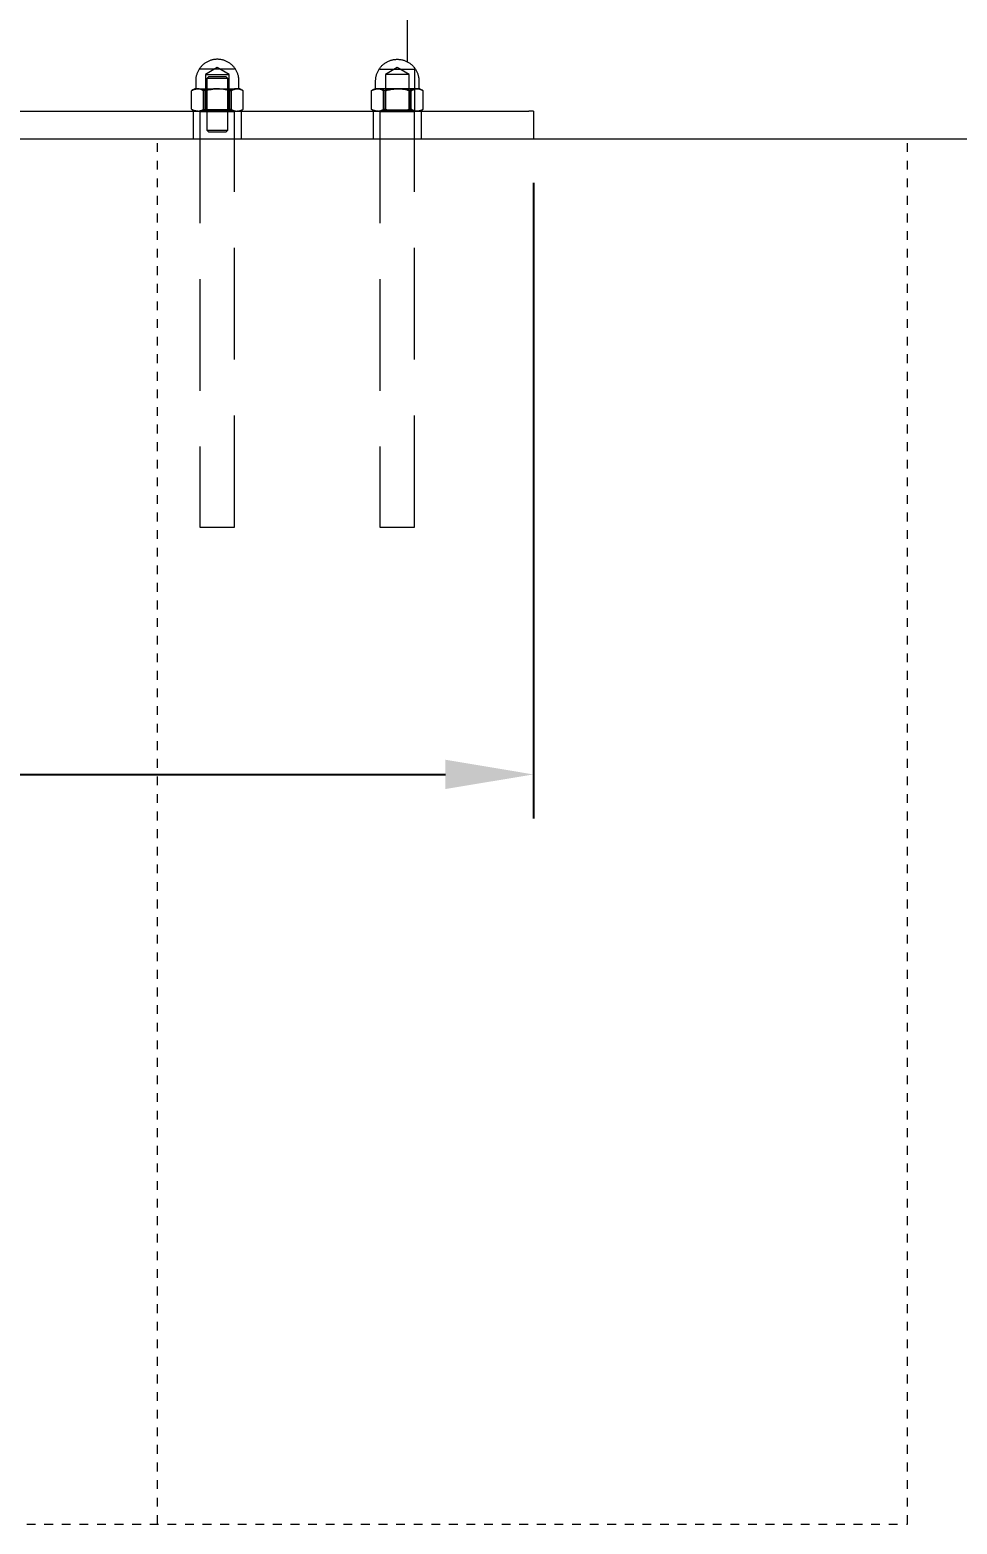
# Model space of a CAD drawing. Header units: inches. Extents: x -6 to 195, y -3 to 126.
# Drawn here: x 76.83 to 87.37, y 92.88 to 109.87 of the extents above; entities that cross this region are included whole.
import ezdxf

# ---------------------------------------------------------------- set-up
doc = ezdxf.new("R2010")
doc.units = ezdxf.units.IN
doc.linetypes.add('HIDDEN', pattern=[1.905, 1.27, -0.635])
for name, color, linetype, lineweight in [('ZANO_R', 7, 'Continuous', 0), ('ZANO_R_przerywana', 250, 'HIDDEN', 0), ('ZANO_W', 1, 'Continuous', 0)]:
    doc.layers.add(name, color=color, linetype=linetype, lineweight=lineweight)
doc.styles.get("Standard").update_dxf_attribs({"font": 'arial.ttf'})
doc.dimstyles.new('amerykanie', dxfattribs={"dimtxt": 50, "dimasz": 50, "dimexe": 0.5, "dimexo": 0.5, "dimgap": 1, "dimtad": 1, "dimdec": 0, "dimzin": 0, "dimlunit": 5, "dimtxsty": 'Standard', "dimcen": 0.09, "dimclrd": 1, "dimclre": 1, "dimclrt": 1, "dimazin": 0, "dimtfac": 1, "dimtdec": 0, "dimtmove": 0, "dimatfit": 3, "dimfxl": 1, "dimtzin": 0, "dimarcsym": 1})

# ---------------------------------------------------------------- blocks, each defined once
blk = doc.blocks.new('*D377')
at = {"layer": 'ZANO_W', "color": 1, "lineweight": -2}
for p, q in [((2.714, 108.132), (2.714, 100.907)), ((82.554, 108.132), (82.554, 100.907)), ((3.714, 101.407), (81.554, 101.407))]:
    blk.add_line(p, q, dxfattribs=at)
at = {"layer": 'ZANO_W', "color": 1}
for points in [[(3.714, 101.574), (3.714, 101.241), (2.714, 101.407)], [(81.554, 101.241), (81.554, 101.574), (82.554, 101.407)]]:
    blk.add_solid(points, dxfattribs=at)
at = {"layer": 'ZANO_W', "color": 1, "insert": (42.634, 102.748), "char_height": 1.625, "attachment_point": 5}
blk.add_mtext('79 13/16', dxfattribs=at)

msp = doc.modelspace()

# ---------------------------------------------------------------- linework, layer by layer
at = {"layer": 'ZANO_R'}
for p, q in [((81.12451, 109.50719), (81.12451, 124.45853)), ((80.78441, 109.39688), (80.78815, 109.40441)), ((80.78815, 109.40441), (80.79214, 109.4118)), ((80.79214, 109.4118), (80.79638, 109.41905)), ((80.79638, 109.41905), (80.80087, 109.42616)), ((80.80087, 109.42616), (80.8056, 109.4331)), ((80.8056, 109.4331), (80.81056, 109.43988)), ((80.81056, 109.43988), (80.81575, 109.44649)), ((80.81575, 109.44649), (80.82116, 109.45292)), ((80.82116, 109.45292), (80.82679, 109.45915)), ((80.82679, 109.45915), (80.83263, 109.46519)), ((80.83263, 109.46519), (80.83867, 109.47103)), ((80.83867, 109.47103), (80.84491, 109.47666)), ((80.84491, 109.47666), (80.85134, 109.48208)), ((80.85134, 109.48208), (80.85794, 109.48727)), ((80.85794, 109.48727), (80.86472, 109.49223)), ((80.86472, 109.49223), (80.87167, 109.49696)), ((80.87167, 109.49696), (80.87877, 109.50144)), ((80.87877, 109.50144), (80.88603, 109.50569)), ((80.88603, 109.50569), (80.89342, 109.50968)), ((80.89342, 109.50968), (80.90094, 109.51341)), ((80.90094, 109.51341), (80.90859, 109.51689)), ((80.90859, 109.51689), (80.91636, 109.52011)), ((80.91636, 109.52011), (80.92422, 109.52306)), ((80.92422, 109.52306), (80.93219, 109.52574)), ((80.93219, 109.52574), (80.94024, 109.52814)), ((80.94024, 109.52814), (80.94837, 109.53027)), ((80.94837, 109.53027), (80.95656, 109.53212)), ((80.95656, 109.53212), (80.96482, 109.53369)), ((80.96482, 109.53369), (80.97312, 109.53497)), ((80.97312, 109.53497), (80.98146, 109.53597)), ((80.98146, 109.53597), (80.98983, 109.53669)), ((80.98983, 109.53669), (80.99822, 109.53712)), ((80.99822, 109.53712), (81.00662, 109.53726)), ((81.00662, 109.53726), (81.01503, 109.53712)), ((81.01503, 109.53712), (81.02342, 109.53669)), ((81.02342, 109.53669), (81.03179, 109.53597)), ((81.03179, 109.53597), (81.04013, 109.53497)), ((81.04013, 109.53497), (81.04843, 109.53369)), ((81.04843, 109.53369), (81.05669, 109.53212)), ((81.05669, 109.53212), (81.06488, 109.53027)), ((81.06488, 109.53027), (81.07301, 109.52814)), ((81.07301, 109.52814), (81.08106, 109.52574)), ((81.08106, 109.52574), (81.08903, 109.52306)), ((81.08903, 109.52306), (81.09689, 109.52011)), ((81.09689, 109.52011), (81.10466, 109.51689)), ((81.10466, 109.51689), (81.1123, 109.51341)), ((81.1123, 109.51341), (81.11983, 109.50968)), ((81.11983, 109.50968), (81.12722, 109.50569)), ((81.12722, 109.50569), (81.13448, 109.50144)), ((81.13448, 109.50144), (81.14158, 109.49696)), ((81.14158, 109.49696), (81.14852, 109.49223)), ((81.14852, 109.49223), (81.1553, 109.48727)), ((81.1553, 109.48727), (81.16191, 109.48208)), ((81.16191, 109.48208), (81.16834, 109.47666)), ((81.16834, 109.47666), (81.17458, 109.47103)), ((81.17458, 109.47103), (81.18062, 109.46519)), ((81.18062, 109.46519), (81.18646, 109.45915)), ((81.18646, 109.45915), (81.19209, 109.45292)), ((81.19209, 109.45292), (81.1975, 109.44649)), ((81.1975, 109.44649), (81.20269, 109.43988)), ((81.20269, 109.43988), (81.20765, 109.4331)), ((81.20765, 109.4331), (81.21238, 109.42616)), ((81.21238, 109.42616), (81.21687, 109.41905)), ((81.21687, 109.41905), (81.22111, 109.4118)), ((81.22111, 109.4118), (81.2251, 109.40441)), ((81.2251, 109.40441), (81.22884, 109.39688)), ((80.76056, 109.2912), (80.76071, 109.2996)), ((80.76056, 109.20734), (80.76056, 109.2912)), ((80.76071, 109.2996), (80.76114, 109.30799)), ((80.76114, 109.30799), (80.76185, 109.31637)), ((80.76185, 109.31637), (80.76285, 109.32471)), ((80.76285, 109.32471), (80.76414, 109.33301)), ((80.76414, 109.33301), (80.76571, 109.34126)), ((80.76571, 109.34126), (80.76756, 109.34946)), ((80.76756, 109.34946), (80.76969, 109.35759)), ((80.76969, 109.35759), (80.77209, 109.36564)), ((80.77209, 109.36564), (80.77477, 109.3736)), ((80.77477, 109.3736), (80.77772, 109.38147)), ((80.77772, 109.38147), (80.78093, 109.38923)), ((80.78093, 109.38923), (80.78441, 109.39688)), ((81.22884, 109.39688), (81.23232, 109.38923)), ((81.23232, 109.38923), (81.23553, 109.38147)), ((81.23553, 109.38147), (81.23848, 109.3736)), ((81.23848, 109.3736), (81.24116, 109.36564)), ((81.24116, 109.36564), (81.24356, 109.35759)), ((81.24356, 109.35759), (81.24569, 109.34946)), ((81.24569, 109.34946), (81.24754, 109.34126)), ((81.24754, 109.34126), (81.24911, 109.33301)), ((81.24911, 109.33301), (81.2504, 109.32471)), ((81.2504, 109.32471), (81.2514, 109.31637)), ((81.2514, 109.31637), (81.25211, 109.30799)), ((81.25211, 109.30799), (81.25254, 109.2996)), ((81.25254, 109.2996), (81.25269, 109.2912)), ((81.25269, 109.2912), (81.25269, 109.20734)), ((80.71756, 109.18348), (80.71137, 109.17976)), ((80.71137, 109.17976), (80.71618, 109.18249)), ((80.71137, 109.17976), (80.71137, 108.96957)), ((80.71618, 109.18249), (80.72108, 109.18506)), ((80.71756, 109.18348), (80.75072, 109.20262)), ((80.72108, 109.18506), (80.72607, 109.18747)), ((80.72607, 109.18747), (80.73113, 109.1897)), ((80.73113, 109.1897), (80.73627, 109.19177)), ((80.73627, 109.19177), (80.74147, 109.19366)), ((80.74147, 109.19366), (80.74673, 109.19538)), ((80.74673, 109.19538), (80.75205, 109.19692)), ((80.78801, 109.20262), (80.75072, 109.20262)), ((80.75205, 109.19692), (80.75742, 109.19828)), ((80.75617, 109.20268), (80.76056, 109.20734)), ((80.75742, 109.19828), (80.76282, 109.19946)), ((80.76282, 109.19946), (80.76827, 109.20046)), ((80.76827, 109.20046), (80.77374, 109.20127)), ((80.77374, 109.20127), (80.77924, 109.20191)), ((80.77924, 109.20191), (80.78476, 109.20235)), ((80.78476, 109.20235), (80.79029, 109.20262)), ((80.79029, 109.20262), (80.79582, 109.20235)), ((81.01253, 109.20262), (80.79468, 109.20262)), ((80.79582, 109.20235), (80.80134, 109.20191)), ((80.80134, 109.20191), (80.80683, 109.20127)), ((80.80683, 109.20127), (80.81231, 109.20046)), ((80.81231, 109.20046), (80.81775, 109.19946)), ((80.81775, 109.19946), (80.82316, 109.19828)), ((80.82316, 109.19828), (80.82853, 109.19691)), ((80.82853, 109.19691), (80.83384, 109.19537)), ((80.83384, 109.19537), (80.83911, 109.19366)), ((80.83911, 109.19366), (80.84431, 109.19177)), ((80.84431, 109.19177), (80.84944, 109.1897)), ((80.84944, 109.1897), (80.85451, 109.18747)), ((80.85451, 109.18747), (80.85949, 109.18506)), ((80.85949, 109.18506), (80.8644, 109.18249)), ((80.8644, 109.18249), (80.86921, 109.17976)), ((80.86921, 109.17976), (80.88522, 109.18437)), ((80.86921, 108.96957), (80.86921, 109.17976)), ((80.88522, 109.18437), (80.90136, 109.18846)), ((80.90136, 109.18846), (80.91762, 109.19205)), ((80.91762, 109.19205), (80.93399, 109.19511)), ((80.93399, 109.19511), (80.95045, 109.19766)), ((80.95045, 109.19766), (80.96698, 109.19969)), ((80.96698, 109.19969), (80.98357, 109.20119)), ((80.98357, 109.20119), (81.00019, 109.20217)), ((81.00019, 109.20217), (81.01684, 109.20262)), ((81.01684, 109.20262), (81.03349, 109.20217)), ((81.23058, 109.20262), (81.02492, 109.20262)), ((81.03349, 109.20217), (81.05012, 109.20119)), ((81.05012, 109.20119), (81.0667, 109.19969)), ((81.0667, 109.19969), (81.08323, 109.19767)), ((81.08323, 109.19767), (81.09969, 109.19512)), ((81.09969, 109.19512), (81.11606, 109.19205)), ((81.11606, 109.19205), (81.13232, 109.18847)), ((81.13232, 109.18847), (81.14847, 109.18437)), ((81.14847, 109.18437), (81.16447, 109.17976)), ((81.16447, 109.17976), (81.16807, 109.18215)), ((81.16447, 108.96957), (81.16447, 109.17976)), ((81.16807, 109.18215), (81.17174, 109.18441)), ((81.17174, 109.18441), (81.17549, 109.18656)), ((81.17549, 109.18656), (81.1793, 109.18857)), ((81.1793, 109.18857), (81.18318, 109.19046)), ((81.18318, 109.19046), (81.18712, 109.19223)), ((81.18712, 109.19223), (81.19112, 109.19386)), ((81.19112, 109.19386), (81.19517, 109.19535)), ((81.19517, 109.19535), (81.19926, 109.19671)), ((81.19926, 109.19671), (81.2034, 109.19794)), ((81.2034, 109.19794), (81.20757, 109.19903)), ((81.20757, 109.19903), (81.21178, 109.19998)), ((81.21178, 109.19998), (81.21602, 109.20079)), ((81.21602, 109.20079), (81.22029, 109.20146)), ((81.22029, 109.20146), (81.22457, 109.20199)), ((81.22457, 109.20199), (81.22887, 109.20237)), ((81.22887, 109.20237), (81.23318, 109.20262)), ((81.23318, 109.20262), (81.23749, 109.20237)), ((81.256, 109.20262), (81.2368, 109.20262)), ((81.23749, 109.20237), (81.24178, 109.20199)), ((81.24178, 109.20199), (81.24607, 109.20146)), ((81.24607, 109.20146), (81.25033, 109.20079)), ((81.25033, 109.20079), (81.25457, 109.19998)), ((81.25269, 109.20734), (81.25711, 109.20268)), ((81.25457, 109.19998), (81.25878, 109.19903)), ((81.26097, 109.20262), (81.256, 109.20262)), ((81.25878, 109.19903), (81.26296, 109.19794)), ((81.26218, 109.20262), (81.26097, 109.20262)), ((81.26246, 109.20262), (81.26218, 109.20262)), ((81.26252, 109.20262), (81.26246, 109.20262)), ((81.26252, 109.20262), (81.26253, 109.20262)), ((81.26253, 109.20262), (81.26252, 109.20262)), ((81.26253, 109.20262), (81.26253, 109.20262)), ((81.26253, 109.20262), (81.26253, 109.20262)), ((81.26253, 109.20262), (81.29346, 109.18476)), ((81.26296, 109.19794), (81.26709, 109.19671)), ((81.26709, 109.19671), (81.27119, 109.19535)), ((81.27119, 109.19535), (81.27524, 109.19385)), ((81.27524, 109.19385), (81.27923, 109.19222)), ((81.27923, 109.19222), (81.28317, 109.19046)), ((81.28317, 109.19046), (81.28705, 109.18857)), ((81.28705, 109.18857), (81.29087, 109.18656)), ((81.29087, 109.18656), (81.29461, 109.18441)), ((81.29461, 109.18441), (81.29829, 109.18215)), ((81.29829, 109.18215), (81.30188, 109.17976)), ((81.30188, 108.96957), (81.30188, 109.17976)), ((74.11143, 108.94671), (82.50229, 108.94671)), ((80.71137, 108.96957), (80.71756, 108.96586)), ((80.71639, 108.96674), (80.71137, 108.96957)), ((80.72151, 108.96408), (80.71639, 108.96674)), ((80.75072, 108.94671), (80.71756, 108.96586)), ((80.72672, 108.9616), (80.72151, 108.96408)), ((80.73201, 108.95929), (80.72672, 108.9616)), ((80.73737, 108.95718), (80.73201, 108.95929)), ((80.74281, 108.95525), (80.73737, 108.95718)), ((80.74831, 108.95351), (80.74281, 108.95525)), ((80.75386, 108.95195), (80.74831, 108.95351)), ((80.75947, 108.9506), (80.75386, 108.95195)), ((80.76512, 108.94943), (80.75947, 108.9506)), ((80.7708, 108.94846), (80.76512, 108.94943)), ((80.77652, 108.94769), (80.7708, 108.94846)), ((80.78226, 108.94711), (80.77652, 108.94769)), ((80.78802, 108.94673), (80.78226, 108.94711)), ((80.80087, 108.94729), (80.79532, 108.94681)), ((80.80641, 108.94795), (80.80087, 108.94729)), ((80.81191, 108.94878), (80.80641, 108.94795)), ((80.81739, 108.9498), (80.81191, 108.94878)), ((80.82283, 108.951), (80.81739, 108.9498)), ((80.82823, 108.95238), (80.82283, 108.951)), ((80.83358, 108.95393), (80.82823, 108.95238)), ((80.83888, 108.95565), (80.83358, 108.95393)), ((80.84411, 108.95755), (80.83888, 108.95565)), ((80.84929, 108.95963), (80.84411, 108.95755)), ((80.85439, 108.96186), (80.84929, 108.95963)), ((80.85941, 108.96427), (80.85439, 108.96186)), ((80.86436, 108.96684), (80.85941, 108.96427)), ((80.86921, 108.96957), (80.86436, 108.96684)), ((80.88676, 108.96456), (80.86921, 108.96957)), ((80.90446, 108.96016), (80.88676, 108.96456)), ((80.92231, 108.95637), (80.90446, 108.96016)), ((80.94027, 108.9532), (80.92231, 108.95637)), ((80.95834, 108.95064), (80.94027, 108.9532)), ((80.97648, 108.94871), (80.95834, 108.95064)), ((80.99468, 108.94741), (80.97648, 108.94871)), ((81.01291, 108.94673), (80.99468, 108.94741)), ((81.03986, 108.94745), (81.02175, 108.94674)), ((81.05793, 108.94877), (81.03986, 108.94745)), ((81.07595, 108.95072), (81.05793, 108.94877)), ((81.09389, 108.95327), (81.07595, 108.95072)), ((81.11173, 108.95644), (81.09389, 108.95327)), ((81.12946, 108.96022), (81.11173, 108.95644)), ((81.14704, 108.96459), (81.12946, 108.96022)), ((81.16447, 108.96957), (81.14704, 108.96459)), ((81.16807, 108.96718), (81.16447, 108.96957)), ((81.17174, 108.96492), (81.16807, 108.96718)), ((81.17549, 108.96278), (81.17174, 108.96492)), ((81.1793, 108.96076), (81.17549, 108.96278)), ((81.18318, 108.95887), (81.1793, 108.96076)), ((81.18712, 108.95711), (81.18318, 108.95887)), ((81.19112, 108.95548), (81.18712, 108.95711)), ((81.19517, 108.95398), (81.19112, 108.95548)), ((81.19926, 108.95262), (81.19517, 108.95398)), ((81.2034, 108.95139), (81.19926, 108.95262)), ((81.20757, 108.9503), (81.2034, 108.95139)), ((81.21178, 108.94935), (81.20757, 108.9503)), ((81.21602, 108.94854), (81.21178, 108.94935)), ((81.22029, 108.94787), (81.21602, 108.94854)), ((81.22457, 108.94734), (81.22029, 108.94787)), ((81.22887, 108.94696), (81.22457, 108.94734)), ((81.23318, 108.94671), (81.22887, 108.94696)), ((81.2394, 108.94706), (81.23494, 108.94673)), ((81.24385, 108.94755), (81.2394, 108.94706)), ((81.24828, 108.94818), (81.24385, 108.94755)), ((81.25268, 108.94897), (81.24828, 108.94818)), ((81.25706, 108.9499), (81.25268, 108.94897)), ((81.2614, 108.95098), (81.25706, 108.9499)), ((81.26571, 108.95221), (81.2614, 108.95098)), ((81.29345, 108.96456), (81.26253, 108.94671)), ((81.26997, 108.95358), (81.26571, 108.95221)), ((81.27418, 108.9551), (81.26997, 108.95358)), ((81.27834, 108.95676), (81.27418, 108.9551)), ((81.28243, 108.95856), (81.27834, 108.95676)), ((81.28647, 108.96049), (81.28243, 108.95856)), ((81.29044, 108.96256), (81.28647, 108.96049)), ((81.29433, 108.96477), (81.29044, 108.96256)), ((81.29815, 108.96711), (81.29433, 108.96477)), ((81.30188, 108.96957), (81.29815, 108.96711)), ((82.54041, 108.94671), (82.50229, 108.94671)), ((82.55077, 108.94671), (82.54041, 108.94671)), ((82.55334, 108.94671), (82.55077, 108.94671)), ((82.55393, 108.94671), (82.55334, 108.94671)), ((82.55404, 108.94671), (82.55393, 108.94671)), ((82.55404, 108.94671), (82.55405, 108.94671)), ((82.55405, 108.94671), (82.55404, 108.94671)), ((82.55405, 108.94671), (82.55405, 108.94671)), ((82.55405, 108.94671), (82.55405, 108.94671)), ((82.55405, 108.94671), (82.55405, 108.63175)), ((74.99373, 108.63175), (86.80475, 108.63175))]:
    msp.add_line(p, q, dxfattribs=at)
msp.add_lwpolyline([(-5.57761, 108.63175), (188.97026, 108.63175)], dxfattribs=at)
at = {"layer": 'ZANO_R_przerywana'}
for p, q in [((78.74242, 109.40441), (78.73868, 109.39688)), ((78.74641, 109.4118), (78.74242, 109.40441)), ((78.75065, 109.41905), (78.74641, 109.4118)), ((78.75514, 109.42616), (78.75065, 109.41905)), ((78.75987, 109.4331), (78.75514, 109.42616)), ((78.76483, 109.43988), (78.75987, 109.4331)), ((78.8303, 109.42593), (78.76405, 109.42593)), ((78.77002, 109.44649), (78.76483, 109.43988)), ((78.77543, 109.45292), (78.77002, 109.44649)), ((78.78106, 109.45915), (78.77543, 109.45292)), ((78.7869, 109.46519), (78.78106, 109.45915)), ((78.79294, 109.47103), (78.7869, 109.46519)), ((78.79918, 109.47666), (78.79294, 109.47103)), ((78.80561, 109.48208), (78.79918, 109.47666)), ((78.81221, 109.48727), (78.80561, 109.48208)), ((78.819, 109.49223), (78.81221, 109.48727)), ((78.82594, 109.49696), (78.819, 109.49223)), ((78.83304, 109.50144), (78.82594, 109.49696)), ((78.96089, 109.44447), (78.82713, 109.36409)), ((79.15774, 109.42593), (78.8303, 109.42593)), ((78.8403, 109.50569), (78.83304, 109.50144)), ((78.84769, 109.50968), (78.8403, 109.50569)), ((78.85521, 109.51341), (78.84769, 109.50968)), ((78.86286, 109.51689), (78.85521, 109.51341)), ((78.87063, 109.52011), (78.86286, 109.51689)), ((78.87849, 109.52306), (78.87063, 109.52011)), ((78.88646, 109.52574), (78.87849, 109.52306)), ((78.89451, 109.52814), (78.88646, 109.52574)), ((78.90264, 109.53027), (78.89451, 109.52814)), ((78.91083, 109.53212), (78.90264, 109.53027)), ((78.91909, 109.53369), (78.91083, 109.53212)), ((78.92739, 109.53497), (78.91909, 109.53369)), ((78.93573, 109.53597), (78.92739, 109.53497)), ((78.9441, 109.53669), (78.93573, 109.53597)), ((78.95249, 109.53712), (78.9441, 109.53669)), ((78.96089, 109.53726), (78.95249, 109.53712)), ((78.9693, 109.53712), (78.96089, 109.53726)), ((79.09466, 109.36409), (78.96089, 109.44447)), ((78.97769, 109.53669), (78.9693, 109.53712)), ((78.98606, 109.53597), (78.97769, 109.53669)), ((78.9944, 109.53497), (78.98606, 109.53597)), ((79.0027, 109.53369), (78.9944, 109.53497)), ((79.01096, 109.53212), (79.0027, 109.53369)), ((79.01915, 109.53027), (79.01096, 109.53212)), ((79.02728, 109.52814), (79.01915, 109.53027)), ((79.03533, 109.52574), (79.02728, 109.52814)), ((79.0433, 109.52306), (79.03533, 109.52574)), ((79.05116, 109.52011), (79.0433, 109.52306)), ((79.05893, 109.51689), (79.05116, 109.52011)), ((79.06657, 109.51341), (79.05893, 109.51689)), ((79.0741, 109.50968), (79.06657, 109.51341)), ((79.08149, 109.50569), (79.0741, 109.50968)), ((79.08875, 109.50144), (79.08149, 109.50569)), ((79.09585, 109.49696), (79.08875, 109.50144)), ((79.10279, 109.49223), (79.09585, 109.49696)), ((79.10958, 109.48727), (79.10279, 109.49223)), ((79.11618, 109.48208), (79.10958, 109.48727)), ((79.12261, 109.47666), (79.11618, 109.48208)), ((79.12885, 109.47103), (79.12261, 109.47666)), ((79.13489, 109.46519), (79.12885, 109.47103)), ((79.14073, 109.45915), (79.13489, 109.46519)), ((79.14636, 109.45292), (79.14073, 109.45915)), ((79.15177, 109.44649), (79.14636, 109.45292)), ((79.15696, 109.43988), (79.15177, 109.44649)), ((79.16192, 109.4331), (79.15696, 109.43988)), ((79.16665, 109.42616), (79.16192, 109.4331)), ((79.17114, 109.41905), (79.16665, 109.42616)), ((79.17538, 109.4118), (79.17114, 109.41905)), ((79.17937, 109.40441), (79.17538, 109.4118)), ((79.18311, 109.39688), (79.17937, 109.40441)), ((80.80978, 109.42593), (80.80977, 109.42593)), ((80.80977, 109.42593), (80.80982, 109.42593)), ((80.80981, 109.42593), (80.80978, 109.42593)), ((80.80978, 109.42593), (80.80978, 109.42593)), ((80.80982, 109.42593), (80.81013, 109.42593)), ((80.81013, 109.42593), (80.81169, 109.42593)), ((80.81169, 109.42593), (80.81869, 109.42593)), ((80.81869, 109.42593), (80.84774, 109.42593)), ((80.84774, 109.42593), (80.94437, 109.42593)), ((81.00662, 109.44447), (80.87284, 109.36408)), ((80.94437, 109.42593), (81.20344, 109.42593)), ((81.1404, 109.36408), (81.00662, 109.44447)), ((81.20282, 109.43971), (81.20282, 108.94671)), ((78.71498, 109.2996), (78.71483, 109.2912)), ((78.71483, 109.2912), (78.71483, 109.20734)), ((78.71541, 109.30799), (78.71498, 109.2996)), ((78.71612, 109.31637), (78.71541, 109.30799)), ((78.71712, 109.32471), (78.71612, 109.31637)), ((78.71841, 109.33301), (78.71712, 109.32471)), ((78.71998, 109.34126), (78.71841, 109.33301)), ((78.72183, 109.34946), (78.71998, 109.34126)), ((78.72396, 109.35759), (78.72183, 109.34946)), ((78.72636, 109.36564), (78.72396, 109.35759)), ((78.72904, 109.3736), (78.72636, 109.36564)), ((78.73199, 109.38147), (78.72904, 109.3736)), ((78.7352, 109.38923), (78.73199, 109.38147)), ((78.73868, 109.39688), (78.7352, 109.38923)), ((78.82704, 109.36404), (78.82704, 108.96425)), ((78.82704, 109.36404), (78.84239, 109.36404)), ((78.84239, 109.36404), (79.09475, 109.36404)), ((78.84278, 109.31858), (78.84278, 108.73232)), ((78.86462, 109.34041), (78.84279, 109.31858)), ((78.90184, 109.31858), (78.84279, 109.31858)), ((78.86462, 109.34041), (78.91276, 109.34041)), ((79.079, 109.31858), (78.90184, 109.31858)), ((78.91276, 109.34041), (79.05717, 109.34041)), ((79.079, 109.31858), (79.05717, 109.34041)), ((79.07901, 108.73232), (79.07901, 109.31858)), ((79.09475, 108.96425), (79.09475, 109.36404)), ((79.09475, 109.36404), (79.09475, 109.36404)), ((79.18659, 109.38923), (79.18311, 109.39688)), ((79.1898, 109.38147), (79.18659, 109.38923)), ((79.19275, 109.3736), (79.1898, 109.38147)), ((79.19543, 109.36564), (79.19275, 109.3736)), ((79.19783, 109.35759), (79.19543, 109.36564)), ((79.19996, 109.34946), (79.19783, 109.35759)), ((79.20181, 109.34126), (79.19996, 109.34946)), ((79.20338, 109.33301), (79.20181, 109.34126)), ((79.20467, 109.32471), (79.20338, 109.33301)), ((79.20567, 109.31637), (79.20467, 109.32471)), ((79.20638, 109.30799), (79.20567, 109.31637)), ((79.20681, 109.2996), (79.20638, 109.30799)), ((79.20696, 109.2912), (79.20681, 109.2996)), ((79.20696, 109.20734), (79.20696, 109.2912)), ((80.87277, 109.36404), (80.87277, 108.96425)), ((80.87277, 109.36404), (80.87277, 109.36404)), ((81.01197, 109.36404), (80.87277, 109.36404)), ((81.14048, 109.36404), (81.01197, 109.36404)), ((81.14048, 108.96425), (81.14048, 109.36404)), ((78.66564, 109.17976), (78.67082, 109.18266)), ((78.66923, 109.18215), (78.66564, 109.17976)), ((78.66564, 108.96957), (78.66564, 109.17976)), ((78.67291, 109.18441), (78.66923, 109.18215)), ((78.67082, 109.18266), (78.67609, 109.18538)), ((78.67665, 109.18656), (78.67291, 109.18441)), ((78.70499, 109.20262), (78.67406, 109.18476)), ((78.67609, 109.18538), (78.68146, 109.18791)), ((78.68047, 109.18858), (78.67665, 109.18656)), ((78.68435, 109.19047), (78.68047, 109.18858)), ((78.68146, 109.18791), (78.68692, 109.19026)), ((78.68829, 109.19223), (78.68435, 109.19047)), ((78.68692, 109.19026), (78.69245, 109.19241)), ((78.69228, 109.19386), (78.68829, 109.19223)), ((78.69633, 109.19535), (78.69228, 109.19386)), ((78.69245, 109.19241), (78.69805, 109.19437)), ((78.70042, 109.19672), (78.69633, 109.19535)), ((78.69805, 109.19437), (78.70372, 109.19613)), ((78.70456, 109.19794), (78.70042, 109.19672)), ((78.70372, 109.19613), (78.70945, 109.1977)), ((78.70874, 109.19903), (78.70456, 109.19794)), ((78.70499, 109.20262), (78.70499, 109.20262)), ((78.70499, 109.20262), (78.70499, 109.20262)), ((78.70499, 109.20262), (78.70499, 109.20262)), ((78.70499, 109.20262), (78.705, 109.20262)), ((78.705, 109.20262), (78.70505, 109.20262)), ((78.70505, 109.20262), (78.70533, 109.20262)), ((78.70533, 109.20262), (78.70653, 109.20262)), ((78.70653, 109.20262), (78.71144, 109.20262)), ((78.71295, 109.19998), (78.70874, 109.19903)), ((78.70945, 109.1977), (78.71523, 109.19906)), ((78.71066, 109.20271), (78.7105, 109.20269)), ((78.71081, 109.20272), (78.71066, 109.20271)), ((78.71097, 109.20275), (78.71081, 109.20272)), ((78.71113, 109.20278), (78.71097, 109.20275)), ((78.71128, 109.20281), (78.71113, 109.20278)), ((78.71144, 109.20285), (78.71128, 109.20281)), ((78.71159, 109.2029), (78.71144, 109.20285)), ((78.71144, 109.20262), (78.73041, 109.20262)), ((78.71174, 109.20295), (78.71159, 109.2029)), ((78.71189, 109.203), (78.71174, 109.20295)), ((78.71204, 109.20306), (78.71189, 109.203)), ((78.71218, 109.20313), (78.71204, 109.20306)), ((78.71233, 109.2032), (78.71218, 109.20313)), ((78.71247, 109.20327), (78.71233, 109.2032)), ((78.71261, 109.20335), (78.71247, 109.20327)), ((78.71274, 109.20344), (78.71261, 109.20335)), ((78.71287, 109.20353), (78.71274, 109.20344)), ((78.713, 109.20362), (78.71287, 109.20353)), ((78.71719, 109.20079), (78.71295, 109.19998)), ((78.71313, 109.20372), (78.713, 109.20362)), ((78.71325, 109.20382), (78.71313, 109.20372)), ((78.71337, 109.20393), (78.71325, 109.20382)), ((78.71348, 109.20404), (78.71337, 109.20393)), ((78.71359, 109.20415), (78.71348, 109.20404)), ((78.7137, 109.20427), (78.71359, 109.20415)), ((78.7138, 109.2044), (78.7137, 109.20427)), ((78.7139, 109.20452), (78.7138, 109.2044)), ((78.71399, 109.20465), (78.7139, 109.20452)), ((78.71408, 109.20478), (78.71399, 109.20465)), ((78.71417, 109.20492), (78.71408, 109.20478)), ((78.71425, 109.20505), (78.71417, 109.20492)), ((78.71432, 109.20519), (78.71425, 109.20505)), ((78.71439, 109.20534), (78.71432, 109.20519)), ((78.71446, 109.20548), (78.71439, 109.20534)), ((78.71452, 109.20563), (78.71446, 109.20548)), ((78.71457, 109.20578), (78.71452, 109.20563)), ((78.71462, 109.20593), (78.71457, 109.20578)), ((78.71467, 109.20608), (78.71462, 109.20593)), ((78.71471, 109.20624), (78.71467, 109.20608)), ((78.71474, 109.20639), (78.71471, 109.20624)), ((78.71477, 109.20655), (78.71474, 109.20639)), ((78.71479, 109.20671), (78.71477, 109.20655)), ((78.71481, 109.20687), (78.71479, 109.20671)), ((78.71482, 109.20702), (78.71481, 109.20687)), ((78.71483, 109.20718), (78.71482, 109.20702)), ((78.71483, 109.20734), (78.71483, 109.20718)), ((78.71523, 109.19906), (78.72105, 109.20022)), ((78.72145, 109.20146), (78.71719, 109.20079)), ((78.72105, 109.20022), (78.72691, 109.20118)), ((78.72573, 109.20199), (78.72145, 109.20146)), ((78.73003, 109.20238), (78.72573, 109.20199)), ((78.72691, 109.20118), (78.7328, 109.20193)), ((78.73434, 109.20262), (78.73003, 109.20238)), ((78.7328, 109.20193), (78.73871, 109.20248)), ((78.73865, 109.20237), (78.73434, 109.20262)), ((78.73634, 109.20262), (78.94266, 109.20262)), ((78.74295, 109.20199), (78.73865, 109.20237)), ((78.73952, 109.20252), (78.74038, 109.20255)), ((78.74723, 109.20146), (78.74295, 109.20199)), ((78.7515, 109.20079), (78.74723, 109.20146)), ((78.74895, 109.20254), (78.75455, 109.20209)), ((78.75573, 109.19998), (78.7515, 109.20079)), ((78.75455, 109.20209), (78.76013, 109.20145)), ((78.75994, 109.19903), (78.75573, 109.19998)), ((78.76412, 109.19794), (78.75994, 109.19903)), ((78.76013, 109.20145), (78.76569, 109.20063)), ((78.76826, 109.19671), (78.76412, 109.19794)), ((78.76569, 109.20063), (78.77121, 109.19962)), ((78.77235, 109.19535), (78.76826, 109.19671)), ((78.77121, 109.19962), (78.7767, 109.19843)), ((78.7764, 109.19385), (78.77235, 109.19535)), ((78.7804, 109.19222), (78.7764, 109.19385)), ((78.7767, 109.19843), (78.78215, 109.19706)), ((78.78434, 109.19046), (78.7804, 109.19222)), ((78.78215, 109.19706), (78.78755, 109.1955)), ((78.78822, 109.18857), (78.78434, 109.19046)), ((78.78755, 109.1955), (78.79289, 109.19377)), ((78.79203, 109.18655), (78.78822, 109.18857)), ((78.79578, 109.18441), (78.79203, 109.18655)), ((78.79289, 109.19377), (78.79817, 109.19186)), ((78.79945, 109.18215), (78.79578, 109.18441)), ((78.79817, 109.19186), (78.80339, 109.18978)), ((78.80305, 109.17976), (78.79945, 109.18215)), ((78.81905, 109.18437), (78.80305, 109.17976)), ((78.80305, 108.96957), (78.80305, 109.17976)), ((78.80339, 109.18978), (78.80854, 109.18753)), ((78.80854, 109.18753), (78.8136, 109.18511)), ((78.8136, 109.18511), (78.81859, 109.18252)), ((78.81859, 109.18252), (78.82348, 109.17976)), ((78.8352, 109.18846), (78.81905, 109.18437)), ((78.82348, 109.17976), (78.84017, 109.18453)), ((78.82348, 108.96957), (78.82348, 109.17976)), ((78.85146, 109.19205), (78.8352, 109.18846)), ((78.84017, 109.18453), (78.85701, 109.18875)), ((78.86783, 109.19512), (78.85146, 109.19205)), ((78.85701, 109.18875), (78.87398, 109.19242)), ((78.88429, 109.19766), (78.86783, 109.19512)), ((78.87398, 109.19242), (78.89105, 109.19555)), ((78.90082, 109.19969), (78.88429, 109.19766)), ((78.89105, 109.19555), (78.90822, 109.19812)), ((78.9174, 109.20119), (78.90082, 109.19969)), ((78.90822, 109.19812), (78.92546, 109.20013)), ((78.93403, 109.20217), (78.9174, 109.20119)), ((78.92546, 109.20013), (78.94276, 109.20159)), ((78.95068, 109.20262), (78.93403, 109.20217)), ((78.94276, 109.20159), (78.9601, 109.20248)), ((78.96733, 109.20217), (78.95068, 109.20262)), ((78.95499, 109.20262), (79.17284, 109.20262)), ((78.96169, 109.20252), (78.96309, 109.20255)), ((78.98395, 109.20119), (78.96733, 109.20217)), ((78.97913, 109.20255), (78.99684, 109.20174)), ((79.00054, 109.19969), (78.98395, 109.20119)), ((78.99684, 109.20174), (79.01452, 109.20035)), ((79.01707, 109.19766), (79.00054, 109.19969)), ((79.01452, 109.20035), (79.03215, 109.19836)), ((79.03353, 109.19512), (79.01707, 109.19766)), ((79.03215, 109.19836), (79.04969, 109.1958)), ((79.0499, 109.19205), (79.03353, 109.19512)), ((79.04969, 109.1958), (79.06715, 109.19265)), ((79.06616, 109.18846), (79.0499, 109.19205)), ((79.0823, 109.18437), (79.06616, 109.18846)), ((79.06715, 109.19265), (79.08448, 109.18893)), ((79.09831, 109.17976), (79.0823, 109.18437)), ((79.08448, 109.18893), (79.10169, 109.18463)), ((79.10312, 109.18249), (79.09831, 109.17976)), ((79.09831, 109.17976), (79.09831, 108.96957)), ((79.10169, 109.18463), (79.11874, 109.17976)), ((79.10802, 109.18506), (79.10312, 109.18249)), ((79.11301, 109.18747), (79.10802, 109.18506)), ((79.11808, 109.1897), (79.11301, 109.18747)), ((79.12321, 109.19177), (79.11808, 109.1897)), ((79.11874, 109.17976), (79.12255, 109.18225)), ((79.11874, 109.17976), (79.11874, 108.96957)), ((79.12255, 109.18225), (79.12643, 109.18461)), ((79.12841, 109.19366), (79.12321, 109.19177)), ((79.12643, 109.18461), (79.1304, 109.18683)), ((79.13368, 109.19537), (79.12841, 109.19366)), ((79.1304, 109.18683), (79.13443, 109.18893)), ((79.13899, 109.19691), (79.13368, 109.19537)), ((79.13443, 109.18893), (79.13854, 109.19088)), ((79.13854, 109.19088), (79.1427, 109.19269)), ((79.14436, 109.19828), (79.13899, 109.19691)), ((79.1427, 109.19269), (79.14693, 109.19437)), ((79.14977, 109.19946), (79.14436, 109.19828)), ((79.14693, 109.19437), (79.15121, 109.1959)), ((79.15521, 109.20046), (79.14977, 109.19946)), ((79.15121, 109.1959), (79.15554, 109.19728)), ((79.16069, 109.20127), (79.15521, 109.20046)), ((79.15554, 109.19728), (79.15991, 109.19852)), ((79.15991, 109.19852), (79.16432, 109.19961)), ((79.16618, 109.20191), (79.16069, 109.20127)), ((79.16432, 109.19961), (79.16877, 109.20056)), ((79.1717, 109.20235), (79.16618, 109.20191)), ((79.16877, 109.20056), (79.17325, 109.20135)), ((79.17723, 109.20262), (79.1717, 109.20235)), ((79.17325, 109.20135), (79.17775, 109.20199)), ((79.18276, 109.20235), (79.17723, 109.20262)), ((79.17775, 109.20199), (79.18227, 109.20248)), ((79.18141, 109.20262), (79.2168, 109.20262)), ((79.18828, 109.20191), (79.18276, 109.20235)), ((79.18309, 109.20252), (79.18541, 109.2026)), ((79.19378, 109.20127), (79.18828, 109.20191)), ((79.19107, 109.20255), (79.19534, 109.20219)), ((79.19925, 109.20046), (79.19378, 109.20127)), ((79.19534, 109.20219), (79.1996, 109.20169)), ((79.20469, 109.19946), (79.19925, 109.20046)), ((79.1996, 109.20169), (79.20384, 109.20105)), ((79.20384, 109.20105), (79.20805, 109.20026)), ((79.2101, 109.19828), (79.20469, 109.19946)), ((79.21135, 109.20268), (79.20696, 109.20734)), ((79.20805, 109.20026), (79.21224, 109.19933)), ((79.21547, 109.19692), (79.2101, 109.19828)), ((79.21224, 109.19933), (79.21639, 109.19825)), ((79.22079, 109.19538), (79.21547, 109.19692)), ((79.21639, 109.19825), (79.2205, 109.19704)), ((79.24996, 109.18348), (79.2168, 109.20262)), ((79.2205, 109.19704), (79.22457, 109.19568)), ((79.22605, 109.19366), (79.22079, 109.19538)), ((79.22457, 109.19568), (79.22859, 109.19419)), ((79.23125, 109.19177), (79.22605, 109.19366)), ((79.22859, 109.19419), (79.23255, 109.19256)), ((79.23639, 109.1897), (79.23125, 109.19177)), ((79.23255, 109.19256), (79.23646, 109.19079)), ((79.24145, 109.18747), (79.23639, 109.1897)), ((79.23646, 109.19079), (79.24031, 109.18889)), ((79.24031, 109.18889), (79.24409, 109.18687)), ((79.24644, 109.18506), (79.24145, 109.18747)), ((79.24409, 109.18687), (79.24779, 109.18471)), ((79.25134, 109.18249), (79.24644, 109.18506)), ((79.24996, 109.18348), (79.25615, 109.17976)), ((79.25615, 109.17976), (79.25134, 109.18249)), ((79.25615, 108.96957), (79.25615, 109.17976)), ((80.7235, 109.1869), (80.71979, 109.18475)), ((80.72727, 109.18892), (80.7235, 109.1869)), ((80.73111, 109.19082), (80.72727, 109.18892)), ((80.73501, 109.19258), (80.73111, 109.19082)), ((80.73898, 109.19421), (80.73501, 109.19258)), ((80.74299, 109.1957), (80.73898, 109.19421)), ((80.74705, 109.19705), (80.74299, 109.1957)), ((80.75116, 109.19826), (80.74705, 109.19705)), ((80.75531, 109.19934), (80.75116, 109.19826)), ((80.75949, 109.20027), (80.75531, 109.19934)), ((80.7637, 109.20106), (80.75949, 109.20027)), ((80.76793, 109.2017), (80.7637, 109.20106)), ((80.77218, 109.2022), (80.76793, 109.2017)), ((80.77645, 109.20255), (80.77218, 109.2022)), ((80.78445, 109.20252), (80.78391, 109.20254)), ((80.78977, 109.20199), (80.78525, 109.20248)), ((80.79427, 109.20135), (80.78977, 109.20199)), ((80.79875, 109.20056), (80.79427, 109.20135)), ((80.80319, 109.19961), (80.79875, 109.20056)), ((80.80761, 109.19852), (80.80319, 109.19961)), ((80.81198, 109.19728), (80.80761, 109.19852)), ((80.81631, 109.1959), (80.81198, 109.19728)), ((80.82059, 109.19437), (80.81631, 109.1959)), ((80.82482, 109.19269), (80.82059, 109.19437)), ((80.82898, 109.19088), (80.82482, 109.19269)), ((80.83309, 109.18892), (80.82898, 109.19088)), ((80.83712, 109.18683), (80.83309, 109.18892)), ((80.84109, 109.18461), (80.83712, 109.18683)), ((80.84497, 109.18225), (80.84109, 109.18461)), ((80.84878, 109.17976), (80.84497, 109.18225)), ((80.86583, 109.18463), (80.84878, 109.17976)), ((80.84878, 108.96957), (80.84878, 109.17976)), ((80.88304, 109.18893), (80.86583, 109.18463)), ((80.90037, 109.19265), (80.88304, 109.18893)), ((80.91783, 109.1958), (80.90037, 109.19265)), ((80.93537, 109.19836), (80.91783, 109.1958)), ((80.953, 109.20034), (80.93537, 109.19836)), ((80.97068, 109.20174), (80.953, 109.20034)), ((80.98839, 109.20254), (80.97068, 109.20174)), ((81.00576, 109.20252), (81.00443, 109.20255)), ((81.02479, 109.20158), (81.00746, 109.20248)), ((81.04209, 109.20013), (81.02479, 109.20158)), ((81.05932, 109.19811), (81.04209, 109.20013)), ((81.07649, 109.19554), (81.05932, 109.19811)), ((81.09356, 109.19242), (81.07649, 109.19554)), ((81.11052, 109.18875), (81.09356, 109.19242)), ((81.12735, 109.18453), (81.11052, 109.18875)), ((81.14404, 109.17976), (81.12735, 109.18453)), ((81.14893, 109.18251), (81.14404, 109.17976)), ((81.14404, 109.17976), (81.14404, 108.96957)), ((81.1539, 109.1851), (81.14893, 109.18251)), ((81.15897, 109.18752), (81.1539, 109.1851)), ((81.1641, 109.18977), (81.15897, 109.18752)), ((81.16932, 109.19185), (81.1641, 109.18977)), ((81.17459, 109.19376), (81.16932, 109.19185)), ((81.17993, 109.19549), (81.17459, 109.19376)), ((81.18532, 109.19704), (81.17993, 109.19549)), ((81.19076, 109.19841), (81.18532, 109.19704)), ((81.19624, 109.19961), (81.19076, 109.19841)), ((81.20176, 109.20061), (81.19624, 109.19961)), ((81.20731, 109.20144), (81.20176, 109.20061)), ((81.21288, 109.20208), (81.20731, 109.20144)), ((81.21847, 109.20254), (81.21288, 109.20208)), ((81.22799, 109.20252), (81.22714, 109.20255)), ((81.23471, 109.20194), (81.22879, 109.20248)), ((81.2406, 109.20118), (81.23471, 109.20194)), ((81.24646, 109.20023), (81.2406, 109.20118)), ((81.25228, 109.19906), (81.24646, 109.20023)), ((81.25806, 109.1977), (81.25228, 109.19906)), ((81.26379, 109.19614), (81.25806, 109.1977)), ((81.26946, 109.19437), (81.26379, 109.19614)), ((81.27506, 109.19241), (81.26946, 109.19437)), ((81.2806, 109.19026), (81.27506, 109.19241)), ((81.28605, 109.18792), (81.2806, 109.19026)), ((81.29142, 109.18538), (81.28605, 109.18792)), ((81.2967, 109.18266), (81.29142, 109.18538)), ((81.30188, 109.17976), (81.2967, 109.18266)), ((78.66564, 108.96957), (78.66937, 108.96711)), ((78.67082, 108.96667), (78.66564, 108.96957)), ((78.66937, 108.96711), (78.67319, 108.96477)), ((78.67609, 108.96395), (78.67082, 108.96667)), ((78.67319, 108.96477), (78.67708, 108.96256)), ((78.67406, 108.96457), (78.70499, 108.94671)), ((78.68146, 108.96142), (78.67609, 108.96395)), ((78.67708, 108.96256), (78.68105, 108.96049)), ((78.68105, 108.96049), (78.68508, 108.95855)), ((78.68692, 108.95907), (78.68146, 108.96142)), ((78.68508, 108.95855), (78.68918, 108.95676)), ((78.6853, 108.94671), (78.6853, 108.63175)), ((78.69245, 108.95692), (78.68692, 108.95907)), ((78.68918, 108.95676), (78.69334, 108.9551)), ((78.69805, 108.95496), (78.69245, 108.95692)), ((78.69334, 108.9551), (78.69755, 108.95358)), ((78.69755, 108.95358), (78.70181, 108.95221)), ((78.70372, 108.9532), (78.69805, 108.95496)), ((78.70181, 108.95221), (78.70611, 108.95098)), ((78.70945, 108.95164), (78.70372, 108.9532)), ((78.70611, 108.95098), (78.71046, 108.9499)), ((78.71523, 108.95027), (78.70945, 108.95164)), ((78.71046, 108.9499), (78.71483, 108.94896)), ((78.71483, 108.94896), (78.71924, 108.94818)), ((78.72105, 108.94911), (78.71523, 108.95027)), ((78.71924, 108.94818), (78.72367, 108.94755)), ((78.72691, 108.94815), (78.72105, 108.94911)), ((78.72367, 108.94755), (78.72812, 108.94706)), ((78.7328, 108.9474), (78.72691, 108.94815)), ((78.72812, 108.94706), (78.73258, 108.94673)), ((78.73871, 108.94685), (78.7328, 108.9474)), ((78.73638, 108.94674), (78.74083, 108.94708)), ((78.73928, 108.94671), (78.74038, 108.94671)), ((78.74083, 108.94708), (78.74526, 108.94757)), ((78.74526, 108.94757), (78.74967, 108.94822)), ((78.74895, 108.94671), (78.74957, 108.94671)), ((78.74923, 108.94671), (78.75123, 108.94671)), ((78.75514, 108.94729), (78.74959, 108.94681)), ((78.74967, 108.94822), (78.75405, 108.94901)), ((78.75405, 108.94901), (78.75841, 108.94995)), ((78.76068, 108.94795), (78.75514, 108.94729)), ((78.75841, 108.94995), (78.76274, 108.95103)), ((78.76618, 108.94878), (78.76068, 108.94795)), ((78.76274, 108.95103), (78.76702, 108.95226)), ((78.76404, 108.94388), (78.76404, 104.21947)), ((78.76405, 108.94388), (78.76404, 108.94388)), ((78.76404, 108.94388), (78.76405, 108.94388)), ((78.76407, 108.94388), (78.76405, 108.94388)), ((78.76405, 108.94388), (78.76406, 108.94388)), ((78.76406, 108.94388), (78.76419, 108.94388)), ((78.76419, 108.94388), (78.76494, 108.94388)), ((78.76494, 108.94388), (78.76831, 108.94388)), ((78.77166, 108.9498), (78.76618, 108.94878)), ((78.76702, 108.95226), (78.77126, 108.95363)), ((78.76831, 108.94388), (78.78205, 108.94388)), ((78.77126, 108.95363), (78.77545, 108.95515)), ((78.7771, 108.951), (78.77166, 108.9498)), ((78.77545, 108.95515), (78.77959, 108.9568)), ((78.7825, 108.95238), (78.7771, 108.951)), ((78.77959, 108.9568), (78.78367, 108.9586)), ((78.78205, 108.94388), (78.8303, 108.94388)), ((78.78785, 108.95393), (78.7825, 108.95238)), ((78.78367, 108.9586), (78.78769, 108.96053)), ((78.78769, 108.96053), (78.79164, 108.96259)), ((78.79315, 108.95565), (78.78785, 108.95393)), ((78.79164, 108.96259), (78.79552, 108.96479)), ((78.79839, 108.95755), (78.79315, 108.95565)), ((78.79552, 108.96479), (78.79933, 108.96712)), ((78.80356, 108.95963), (78.79839, 108.95755)), ((78.79933, 108.96712), (78.80305, 108.96957)), ((78.80305, 108.96957), (78.82028, 108.96465)), ((78.80341, 108.94771), (78.80341, 108.94671)), ((78.82704, 108.96425), (78.80347, 108.94775)), ((78.82148, 108.94771), (78.80349, 108.94771)), ((78.80866, 108.96186), (78.80356, 108.95963)), ((78.81368, 108.96427), (78.80866, 108.96186)), ((78.81863, 108.96684), (78.81368, 108.96427)), ((78.82348, 108.96957), (78.81863, 108.96684)), ((78.82028, 108.96465), (78.83766, 108.96032)), ((79.11837, 108.94771), (78.82148, 108.94771)), ((78.84017, 108.96481), (78.82348, 108.96957)), ((78.84239, 108.96425), (78.82704, 108.96425)), ((78.8303, 108.94388), (79.15771, 108.94388)), ((78.83766, 108.96032), (78.85518, 108.95657)), ((78.85701, 108.96059), (78.84017, 108.96481)), ((79.09475, 108.96425), (78.84239, 108.96425)), ((78.85518, 108.95657), (78.87282, 108.95341)), ((78.87397, 108.95691), (78.85701, 108.96059)), ((78.87282, 108.95341), (78.89055, 108.95085)), ((78.89105, 108.95379), (78.87397, 108.95691)), ((78.89055, 108.95085), (78.90836, 108.94889)), ((78.90821, 108.95122), (78.89105, 108.95379)), ((78.92545, 108.9492), (78.90821, 108.95122)), ((78.90836, 108.94889), (78.92622, 108.94752)), ((78.94275, 108.94775), (78.92545, 108.9492)), ((78.92622, 108.94752), (78.94412, 108.94676)), ((78.96008, 108.94685), (78.94275, 108.94775)), ((78.9559, 108.94674), (78.97397, 108.94746)), ((78.96387, 108.94677), (78.96171, 108.94681)), ((78.97397, 108.94746), (78.99201, 108.9488)), ((78.99401, 108.94744), (78.97589, 108.94674)), ((78.99201, 108.9488), (79.00998, 108.95074)), ((79.0121, 108.94877), (78.99401, 108.94744)), ((79.00998, 108.95074), (79.02788, 108.9533)), ((79.03014, 108.95071), (79.0121, 108.94877)), ((79.02788, 108.9533), (79.04569, 108.95647)), ((79.0481, 108.95326), (79.03014, 108.95071)), ((79.04569, 108.95647), (79.06337, 108.96024)), ((79.06596, 108.95643), (79.0481, 108.95326)), ((79.06337, 108.96024), (79.08092, 108.96461)), ((79.0837, 108.96021), (79.06596, 108.95643)), ((79.08092, 108.96461), (79.09831, 108.96957)), ((79.1013, 108.96459), (79.0837, 108.96021)), ((79.11832, 108.94775), (79.09475, 108.96425)), ((79.09831, 108.96957), (79.1032, 108.96682)), ((79.11874, 108.96957), (79.1013, 108.96459)), ((79.1032, 108.96682), (79.10819, 108.96423)), ((79.10819, 108.96423), (79.11325, 108.9618)), ((79.11325, 108.9618), (79.1184, 108.95955)), ((79.1183, 108.94771), (79.11838, 108.94771)), ((79.11838, 108.94771), (79.11837, 108.94771)), ((79.11838, 108.94671), (79.11838, 108.94771)), ((79.1184, 108.95955), (79.12362, 108.95747)), ((79.11874, 108.96957), (79.12255, 108.96708)), ((79.12255, 108.96708), (79.12643, 108.96472)), ((79.12362, 108.95747), (79.1289, 108.95556)), ((79.12643, 108.96472), (79.13039, 108.9625)), ((79.1289, 108.95556), (79.13424, 108.95383)), ((79.13039, 108.9625), (79.13443, 108.96041)), ((79.13424, 108.95383), (79.13964, 108.95228)), ((79.13443, 108.96041), (79.13853, 108.95845)), ((79.13853, 108.95845), (79.1427, 108.95664)), ((79.13964, 108.95228), (79.14509, 108.9509)), ((79.1427, 108.95664), (79.14693, 108.95497)), ((79.14509, 108.9509), (79.15058, 108.94971)), ((79.14693, 108.95497), (79.15121, 108.95344)), ((79.15058, 108.94971), (79.1561, 108.94871)), ((79.15121, 108.95344), (79.15553, 108.95205)), ((79.15553, 108.95205), (79.15991, 108.95081)), ((79.1561, 108.94871), (79.16166, 108.94788)), ((79.15775, 104.21947), (79.15775, 108.94388)), ((79.15991, 108.95081), (79.16432, 108.94972)), ((79.16166, 108.94788), (79.16724, 108.94724)), ((79.16432, 108.94972), (79.16877, 108.94878)), ((79.16724, 108.94724), (79.17284, 108.94679)), ((79.16877, 108.94878), (79.17324, 108.94799)), ((79.17056, 108.94671), (79.17221, 108.94671)), ((79.17256, 108.94671), (79.1722, 108.94671)), ((79.17324, 108.94799), (79.17774, 108.94734)), ((79.17774, 108.94734), (79.18226, 108.94686)), ((79.18141, 108.94671), (79.18251, 108.94671)), ((79.18226, 108.94681), (79.18781, 108.94729)), ((79.18227, 108.94671), (79.1836, 108.94671)), ((79.18309, 108.94681), (79.18745, 108.94671)), ((79.18781, 108.94729), (79.19334, 108.94795)), ((79.18917, 108.94673), (79.19329, 108.94699)), ((79.1928, 108.94671), (79.19107, 108.94671)), ((79.19329, 108.94699), (79.1974, 108.94739)), ((79.19334, 108.94795), (79.19885, 108.94878)), ((79.1974, 108.94739), (79.2015, 108.94792)), ((79.19885, 108.94878), (79.20433, 108.9498)), ((79.2015, 108.94792), (79.20557, 108.9486)), ((79.20433, 108.9498), (79.20977, 108.951)), ((79.20557, 108.9486), (79.20962, 108.9494)), ((79.20962, 108.9494), (79.21364, 108.95034)), ((79.20977, 108.951), (79.21517, 108.95238)), ((79.21364, 108.95034), (79.21762, 108.95141)), ((79.21517, 108.95238), (79.22052, 108.95393)), ((79.2168, 108.94671), (79.24996, 108.96586)), ((79.21762, 108.95141), (79.22157, 108.95262)), ((79.22052, 108.95393), (79.22582, 108.95565)), ((79.22157, 108.95262), (79.22548, 108.95396)), ((79.22548, 108.95396), (79.22934, 108.95542)), ((79.22582, 108.95565), (79.23105, 108.95755)), ((79.22934, 108.95542), (79.23315, 108.95701)), ((79.23105, 108.95755), (79.23623, 108.95963)), ((79.23315, 108.95701), (79.2369, 108.95873)), ((79.23623, 108.95963), (79.24133, 108.96186)), ((79.23649, 108.63175), (79.23649, 108.94671)), ((79.2369, 108.95873), (79.2406, 108.96057)), ((79.2406, 108.96057), (79.24423, 108.96254)), ((79.24133, 108.96186), (79.24635, 108.96427)), ((79.24423, 108.96254), (79.24779, 108.96462)), ((79.24635, 108.96427), (79.2513, 108.96684)), ((79.24996, 108.96586), (79.25615, 108.96957)), ((79.2513, 108.96684), (79.25615, 108.96957)), ((80.71981, 108.96458), (80.72337, 108.9625)), ((80.72337, 108.9625), (80.72699, 108.96054)), ((80.72699, 108.96054), (80.73068, 108.9587)), ((80.73068, 108.9587), (80.73443, 108.95699)), ((80.73103, 108.94671), (80.73103, 108.63175)), ((80.73443, 108.95699), (80.73823, 108.9554)), ((80.73823, 108.9554), (80.74208, 108.95394)), ((80.74208, 108.95394), (80.74598, 108.95261)), ((80.74598, 108.95261), (80.74992, 108.9514)), ((80.74992, 108.9514), (80.7539, 108.95033)), ((80.7539, 108.95033), (80.75791, 108.9494)), ((80.75791, 108.9494), (80.76195, 108.94859)), ((80.76195, 108.94859), (80.76602, 108.94792)), ((80.76602, 108.94792), (80.7701, 108.94739)), ((80.7701, 108.94739), (80.7742, 108.94699)), ((80.7742, 108.94699), (80.77831, 108.94673)), ((80.78392, 108.94671), (80.78444, 108.94671)), ((80.78501, 108.94671), (80.78444, 108.94671)), ((80.78526, 108.94685), (80.78978, 108.94734)), ((80.78978, 108.94734), (80.79428, 108.94799)), ((80.79428, 108.94799), (80.79875, 108.94878)), ((80.79496, 108.94671), (80.79696, 108.94671)), ((80.79875, 108.94878), (80.8032, 108.94972)), ((80.8032, 108.94972), (80.80761, 108.95081)), ((80.80761, 108.95081), (80.81198, 108.95205)), ((80.80977, 108.94388), (80.80977, 104.21947)), ((80.80978, 108.94388), (80.80977, 108.94388)), ((80.80977, 108.94388), (80.80982, 108.94388)), ((80.80981, 108.94388), (80.80978, 108.94388)), ((80.80978, 108.94388), (80.80978, 108.94388)), ((80.80982, 108.94388), (80.81013, 108.94388)), ((80.81013, 108.94388), (80.81169, 108.94388)), ((80.81169, 108.94388), (80.81869, 108.94388)), ((80.81198, 108.95205), (80.81631, 108.95344)), ((80.81631, 108.95344), (80.82059, 108.95497)), ((80.81869, 108.94388), (80.84774, 108.94388)), ((80.82059, 108.95497), (80.82482, 108.95664)), ((80.82482, 108.95664), (80.82899, 108.95846)), ((80.82899, 108.95846), (80.83309, 108.96041)), ((80.83309, 108.96041), (80.83712, 108.9625)), ((80.83712, 108.9625), (80.84109, 108.96473)), ((80.84109, 108.96473), (80.84497, 108.96708)), ((80.84497, 108.96708), (80.84878, 108.96957)), ((80.84774, 108.94388), (80.94437, 108.94388)), ((80.86567, 108.96475), (80.84878, 108.96957)), ((80.84914, 108.94771), (80.84914, 108.94671)), ((80.87277, 108.96425), (80.84915, 108.94771)), ((80.84915, 108.94771), (81.01291, 108.94771)), ((80.88271, 108.96049), (80.86567, 108.96475)), ((80.87277, 108.96425), (81.01197, 108.96425)), ((80.89987, 108.95679), (80.88271, 108.96049)), ((80.91716, 108.95365), (80.89987, 108.95679)), ((80.93453, 108.95108), (80.91716, 108.95365)), ((80.95198, 108.94909), (80.93453, 108.95108)), ((80.94437, 108.94388), (81.20344, 108.94388)), ((80.96949, 108.94766), (80.95198, 108.94909)), ((80.98703, 108.94682), (80.96949, 108.94766)), ((80.98703, 108.94671), (80.98622, 108.94671)), ((80.9869, 108.94671), (80.98839, 108.94671)), ((81.00576, 108.94681), (81.00034, 108.94673)), ((81.02479, 108.94775), (81.00746, 108.94685)), ((81.01197, 108.96425), (81.14048, 108.96425)), ((81.01291, 108.94771), (81.1641, 108.94771)), ((81.04209, 108.9492), (81.02479, 108.94775)), ((81.05932, 108.95122), (81.04209, 108.9492)), ((81.07649, 108.95379), (81.05932, 108.95122)), ((81.09356, 108.95691), (81.07649, 108.95379)), ((81.11052, 108.96059), (81.09356, 108.95691)), ((81.12735, 108.96481), (81.11052, 108.96059)), ((81.14404, 108.96957), (81.12735, 108.96481)), ((81.1641, 108.94771), (81.14048, 108.96425)), ((81.14404, 108.96957), (81.14889, 108.96684)), ((81.14889, 108.96684), (81.15384, 108.96427)), ((81.15384, 108.96427), (81.15886, 108.96186)), ((81.15886, 108.96186), (81.16396, 108.95963)), ((81.16396, 108.95963), (81.16913, 108.95755)), ((81.1641, 108.94671), (81.1641, 108.94771)), ((81.16913, 108.95755), (81.17437, 108.95565)), ((81.17437, 108.95565), (81.17967, 108.95393)), ((81.17967, 108.95393), (81.18502, 108.95238)), ((81.18502, 108.95238), (81.19042, 108.951)), ((81.19042, 108.951), (81.19586, 108.9498)), ((81.19586, 108.9498), (81.20133, 108.94878)), ((81.20133, 108.94878), (81.20684, 108.94795)), ((81.20348, 104.21947), (81.20348, 108.94388)), ((81.20684, 108.94795), (81.21237, 108.94729)), ((81.21237, 108.94729), (81.21793, 108.94681)), ((81.21857, 108.94671), (81.21629, 108.94671)), ((81.21829, 108.94671), (81.21793, 108.94671)), ((81.22714, 108.94671), (81.22933, 108.94671)), ((81.2288, 108.94685), (81.23471, 108.9474)), ((81.23471, 108.9474), (81.2406, 108.94815)), ((81.2406, 108.94815), (81.24646, 108.94911)), ((81.24646, 108.94911), (81.25228, 108.95027)), ((81.25228, 108.95027), (81.25806, 108.95163)), ((81.25806, 108.95163), (81.26379, 108.9532)), ((81.26379, 108.9532), (81.26946, 108.95496)), ((81.26946, 108.95496), (81.27507, 108.95692)), ((81.27507, 108.95692), (81.2806, 108.95907)), ((81.2806, 108.95907), (81.28605, 108.96142)), ((81.28222, 108.63175), (81.28222, 108.94671)), ((81.28605, 108.96142), (81.29142, 108.96395)), ((81.29142, 108.96395), (81.2967, 108.96667)), ((81.2967, 108.96667), (81.30188, 108.96957)), ((78.84279, 108.73232), (78.90184, 108.73232)), ((78.84285, 108.73226), (78.86462, 108.71049)), ((78.90184, 108.73232), (79.079, 108.73232)), ((79.05717, 108.71049), (79.07894, 108.73226)), ((78.91276, 108.71049), (78.86462, 108.71049)), ((79.05717, 108.71049), (78.91276, 108.71049)), ((78.76405, 104.21947), (78.76404, 104.21947)), ((78.76404, 104.21947), (78.76405, 104.21947)), ((78.76407, 104.21947), (78.76405, 104.21947)), ((78.76405, 104.21947), (78.76406, 104.21947)), ((78.76406, 104.21947), (78.76419, 104.21947)), ((78.76419, 104.21947), (78.76494, 104.21947)), ((78.76494, 104.21947), (78.76831, 104.21947)), ((78.76831, 104.21947), (78.78205, 104.21947)), ((78.78205, 104.21947), (78.8303, 104.21947)), ((78.8303, 104.21947), (79.15771, 104.21947)), ((80.80978, 104.21947), (80.80977, 104.21947)), ((80.80977, 104.21947), (80.80982, 104.21947)), ((80.80981, 104.21947), (80.80978, 104.21947)), ((80.80978, 104.21947), (80.80978, 104.21947)), ((80.80982, 104.21947), (80.81013, 104.21947)), ((80.81013, 104.21947), (80.81169, 104.21947)), ((80.81169, 104.21947), (80.81869, 104.21947)), ((80.81869, 104.21947), (80.84774, 104.21947)), ((80.84774, 104.21947), (80.94437, 104.21947)), ((80.94437, 104.21947), (81.20344, 104.21947))]:
    msp.add_line(p, q, dxfattribs=at)
at = {"layer": 'ZANO_R_przerywana', "ltscale": 0.05}
for p, q in [((78.28088, 92.88372), (78.28088, 108.63175)), ((86.80475, 92.88372), (86.80475, 108.63175)), ((74.99373, 92.88372), (86.80475, 92.88372))]:
    msp.add_line(p, q, dxfattribs=at)

# ---------------------------------------------------------------- dimensions: what is measured, and where the dimension line sits
at = {"layer": 'ZANO_W'}
dim = msp.add_linear_dim(base=(82.55405, 101.4072), p1=(2.71445, 108.63175), p2=(82.55405, 108.63175), dimstyle='amerykanie', override={"dimtxt": 1.625, "dimasz": 1, "dimgap": 0.5, "dimdec": 4, "dimaunit": 1, "dimadec": 1, "dimtdec": 4, "dimtmove": 1, "dimfrac": 2}, dxfattribs=at)
dim.commit()
dim.dimension.update_dxf_attribs({"geometry": '*D377', "text_midpoint": (42.63425, 102.74797)})

doc.saveas('drawing.dxf')
